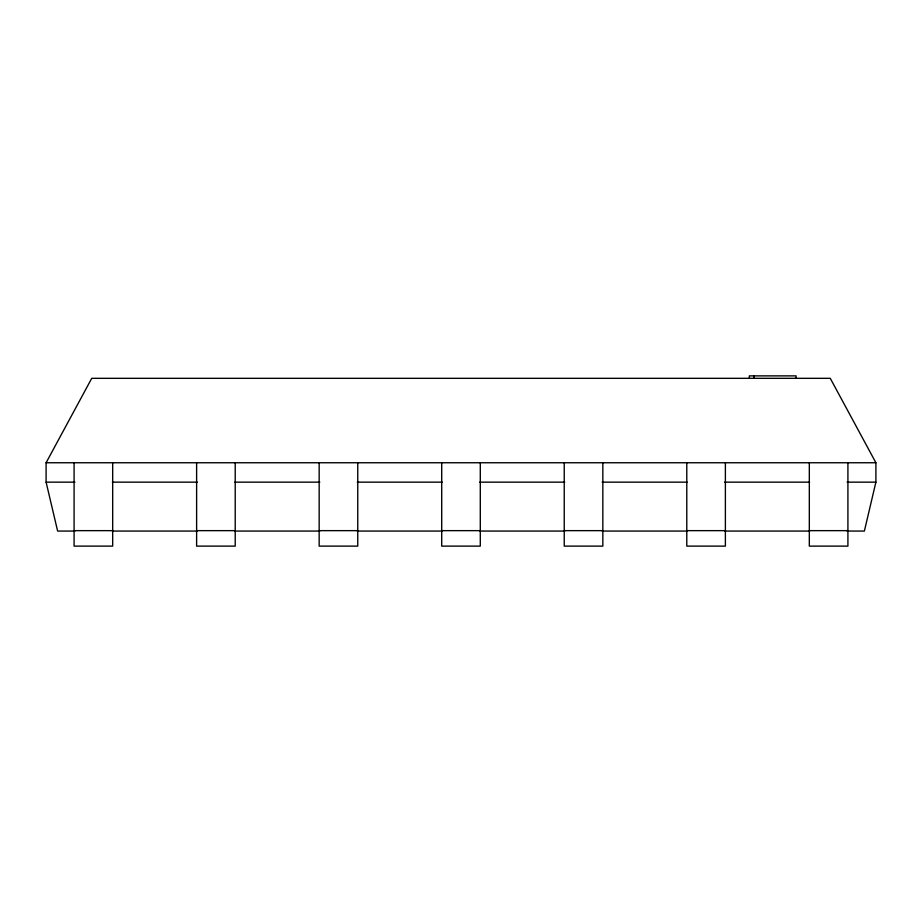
<?xml version="1.0" encoding="UTF-8"?>
<svg xmlns="http://www.w3.org/2000/svg" width="922" height="922" viewBox="0 0 922 922"><rect width="100%" height="100%" fill="white"/><g stroke="black" fill="none" stroke-linecap="round" stroke-linejoin="round"><path stroke-width="1.38" d="M74.913 531.06L57.625 531.06L46.1 482.148L46.1 462.752L91.739 378.32L830.261 378.32L875.9 462.752L875.9 482.148L864.375 531.06L847.088 531.06M46.1 462.752L875.9 462.752M46.1 482.148L74.913 482.148M112.369 482.148L197.366 482.148M234.822 482.148L319.819 482.148M357.275 482.148L442.272 482.148M479.728 482.148L564.725 482.148M602.181 482.148L687.178 482.148M724.634 482.148L809.631 482.148M847.088 482.148L875.9 482.148M74.083 530.646L112.68 530.646M196.617 530.646L235.214 530.646M319.162 530.646L357.759 530.646M441.707 530.646L480.293 530.646M564.241 530.646L602.838 530.646M686.786 530.646L725.384 530.646M809.32 530.646L847.917 530.646M112.369 531.06L197.366 531.06M234.822 531.06L319.819 531.06M357.275 531.06L442.272 531.06M479.728 531.06L564.725 531.06M602.181 531.06L687.178 531.06M724.634 531.06L809.631 531.06M847.917 462.752L847.917 546.124L809.32 546.124L809.32 462.752M796.101 378.32L796.101 375.876L749.332 375.876L749.332 378.32M754.092 375.876L754.092 378.32M725.384 462.752L725.384 546.124L686.786 546.124L686.786 462.752M602.838 462.752L602.838 546.124L564.241 546.124L564.241 462.752M480.293 462.752L480.293 546.124L441.707 546.124L441.707 462.752M357.759 462.752L357.759 546.124L319.162 546.124L319.162 462.752M235.214 462.752L235.214 546.124L196.617 546.124L196.617 462.752M112.68 462.752L112.68 546.124L74.083 546.124L74.083 462.752"/></g></svg>
